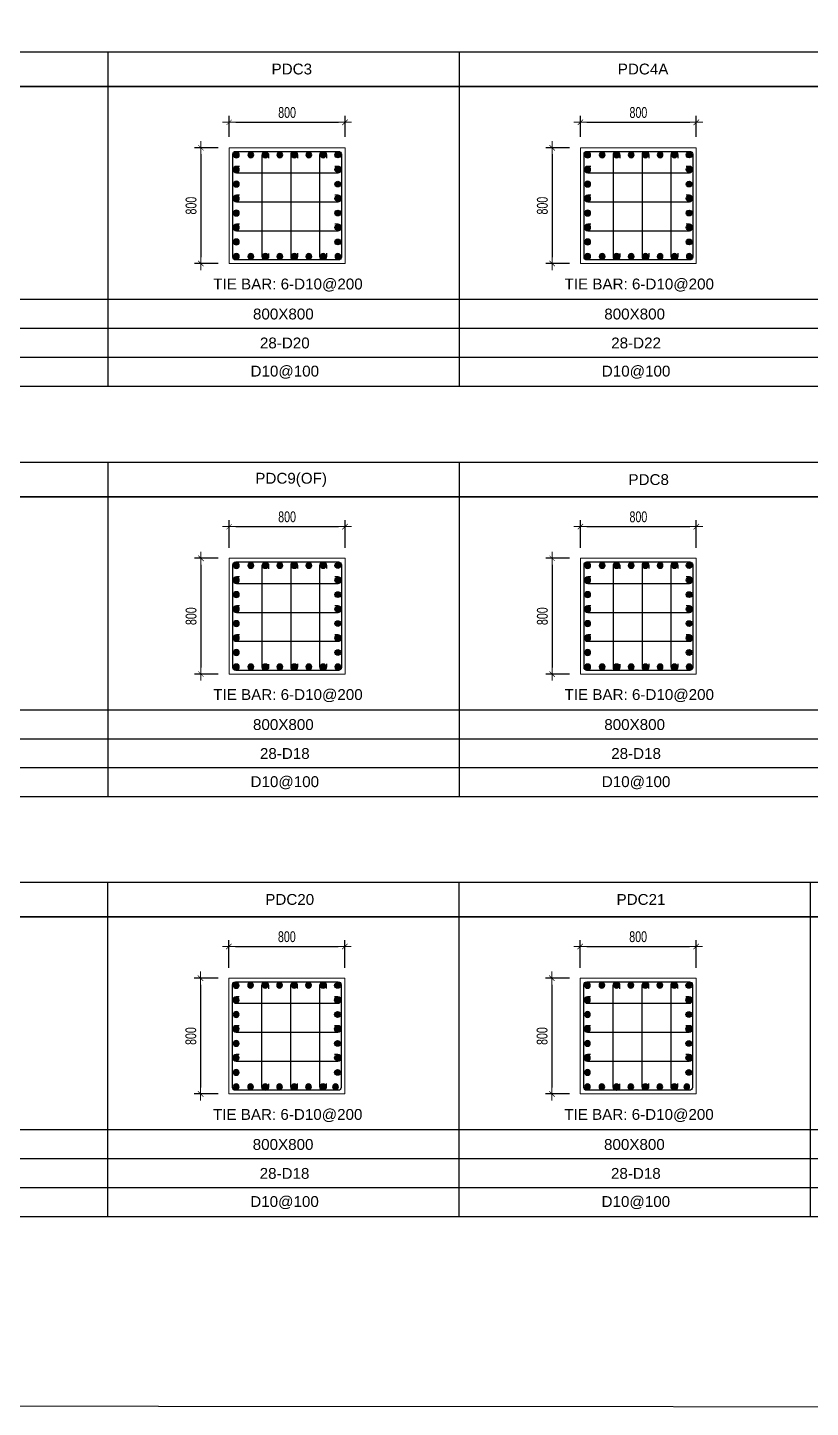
# Model space of a CAD drawing. Header units: millimetres. Extents: x 458085 to 481415, y 87765 to 165974.
# Drawn here: x 464297 to 469703, y 149341 to 158876 of the extents above; entities that cross this region are included whole.
import ezdxf
from ezdxf.enums import TextEntityAlignment as Align

# ---------------------------------------------------------------- set-up
doc = ezdxf.new("R2010")
doc.units = ezdxf.units.MM
doc.linetypes.add('CENTER2', pattern=[1.125, 0.75, -0.125, 0.125, -0.125])
doc.layers.get('Defpoints').update_dxf_attribs({"color": 151, "lineweight": 9})
for name, color, linetype in [('2', 2, 'Continuous'), ('A-ANNO-LEAD', 4, 'Continuous'), ('CEN', 1, 'CENTER2'), ('STL', 3, 'Continuous'), ('TIT1', 3, 'Continuous')]:
    doc.layers.add(name, color=color, linetype=linetype)
doc.layers.add('NDC_S_CONTINUOUS', color=3, linetype='Continuous', lineweight=20)
doc.layers.add('NDC_S_DIM', color=1, linetype='Continuous', lineweight=15)
doc.styles.add('NDC_ARIAL', font='arial.ttf', dxfattribs={"width": 0.85})
doc.styles.add('NDC_DIM', font='', dxfattribs={"width": 0.75})
doc.styles.get('NDC_DIM').set_extended_font_data('Dotum')
doc.dimstyles.new('NDC_dim_30', dxfattribs={"dimscale": 30, "dimtxt": 2.5, "dimasz": 1.5, "dimexe": 1.5, "dimexo": 2.5, "dimgap": 1, "dimtad": 1, "dimdec": 0, "dimzin": 0, "dimdsep": 46, "dimtxsty": 'NDC_DIM', "dimblk": 'DIMMARK', "dimcen": 0.09, "dimdle": 1.2, "dimclrd": 1, "dimclre": 1, "dimclrt": 3, "dimadec": 0, "dimazin": 0, "dimtfac": 1, "dimtdec": 0, "dimtix": 1, "dimtofl": 0, "dimtmove": 0, "dimatfit": 3, "dimfxl": 8, "dimfxlon": 1, "dimtolj": 1, "dimtzin": 0, "dimarcsym": 0})

# ---------------------------------------------------------------- blocks, each defined once
blk = doc.blocks.new('8')
at = {"layer": '2'}
blk.add_hatch(color=256, dxfattribs=at).paths.add_polyline_path([(20, 0, 0.386127), (1.9, 19.9), (-1.9, 19.9, 0.386127), (-20, 0, 1)])
blk.add_circle((0, 0), 20, dxfattribs=at)
blk = doc.blocks.new('5')
at = {"layer": 'CEN', "rotation": 180}
blk.add_blockref('8', (0, 0), dxfattribs=at)
blk = doc.blocks.new('DIMMARK')
at = {"layer": 'NDC_S_DIM', "color": 1}
blk.add_line((-1.5, 0), (1, 0), dxfattribs=at)
at = {"layer": 'NDC_S_DIM', "color": 2, "const_width": 0.1}
blk.add_lwpolyline([(-0.42, -0.42), (0.42, 0.42)], dxfattribs=at)
blk = doc.blocks.new('*D23')
at = {"layer": 'Defpoints', "color": 0, "ltscale": 40, "transparency": 16777216}
for p in [(465689.4, 158045.9), (465494.1, 157245.9), (465689.4, 157245.9)]:
    blk.add_point(p, dxfattribs=at)
at = {"layer": 'NDC_S_DIM', "color": 1, "lineweight": -2, "ltscale": 40, "transparency": 16777216}
for p, q in [((465614.4, 158045.9), (465449.1, 158045.9)), ((465494.1, 158000.9), (465494.1, 157290.9)), ((465614.4, 157245.9), (465449.1, 157245.9))]:
    blk.add_line(p, q, dxfattribs=at)
at = {"layer": 'NDC_S_DIM', "color": 1, "lineweight": -2, "ltscale": 40, "transparency": 16777216, "xscale": 45, "yscale": 45, "zscale": 45}
for p, rotation in [((465494.1, 158045.9), 90), ((465494.1, 157245.9), 270)]:
    blk.add_blockref('DIMMARK', p, dxfattribs=dict(at, rotation=rotation))
at = {"layer": 'NDC_S_DIM', "color": 3, "ltscale": 40, "transparency": 16777216, "insert": (465426.5, 157645.9), "char_height": 75, "attachment_point": 5, "rotation": 90, "style": 'NDC_DIM'}
blk.add_mtext('\\A1;800', dxfattribs=at)
blk = doc.blocks.new('*D24')
at = {"layer": 'Defpoints', "color": 0, "ltscale": 40, "transparency": 16777216}
for p in [(468115.5, 158045.9), (467920.2, 157245.9), (468115.5, 157245.9)]:
    blk.add_point(p, dxfattribs=at)
at = {"layer": 'NDC_S_DIM', "color": 1, "lineweight": -2, "ltscale": 40, "transparency": 16777216}
for p, q in [((468040.5, 158045.9), (467875.2, 158045.9)), ((467920.2, 158000.9), (467920.2, 157290.9)), ((468040.5, 157245.9), (467875.2, 157245.9))]:
    blk.add_line(p, q, dxfattribs=at)
at = {"layer": 'NDC_S_DIM', "color": 1, "lineweight": -2, "ltscale": 40, "transparency": 16777216, "xscale": 45, "yscale": 45, "zscale": 45}
for p, rotation in [((467920.2, 158045.9), 90), ((467920.2, 157245.9), 270)]:
    blk.add_blockref('DIMMARK', p, dxfattribs=dict(at, rotation=rotation))
at = {"layer": 'NDC_S_DIM', "color": 3, "ltscale": 40, "transparency": 16777216, "insert": (467852.6, 157645.9), "char_height": 75, "attachment_point": 5, "rotation": 90, "style": 'NDC_DIM'}
blk.add_mtext('\\A1;800', dxfattribs=at)
blk = doc.blocks.new('*D39')
at = {"layer": 'Defpoints', "color": 0, "ltscale": 40, "transparency": 16777216}
for p in [(466489.4, 155427.5), (465689.4, 155206.1), (466489.4, 155206.1)]:
    blk.add_point(p, dxfattribs=at)
at = {"layer": 'NDC_S_DIM', "color": 1, "lineweight": -2, "ltscale": 40, "transparency": 16777216}
for p, q in [((465689.4, 155281.1), (465689.4, 155472.5)), ((465734.4, 155427.5), (466444.4, 155427.5)), ((466489.4, 155281.1), (466489.4, 155472.5))]:
    blk.add_line(p, q, dxfattribs=at)
at = {"layer": 'NDC_S_DIM', "color": 1, "lineweight": -2, "ltscale": 40, "transparency": 16777216, "xscale": 45, "yscale": 45, "zscale": 45, "rotation": 180}
blk.add_blockref('DIMMARK', (465689.4, 155427.5), dxfattribs=at)
at = {"layer": 'NDC_S_DIM', "color": 1, "lineweight": -2, "ltscale": 40, "transparency": 16777216, "xscale": 45, "yscale": 45, "zscale": 45}
blk.add_blockref('DIMMARK', (466489.4, 155427.5), dxfattribs=at)
at = {"layer": 'NDC_S_DIM', "color": 3, "ltscale": 40, "transparency": 16777216, "insert": (466089.4, 155495.1), "char_height": 75, "attachment_point": 5, "style": 'NDC_DIM'}
blk.add_mtext('\\A1;800', dxfattribs=at)
blk = doc.blocks.new('*D40')
at = {"layer": 'Defpoints', "color": 0, "ltscale": 40, "transparency": 16777216}
for p in [(465689.4, 155208.7), (465494.1, 154408.7), (465689.4, 154408.7)]:
    blk.add_point(p, dxfattribs=at)
at = {"layer": 'NDC_S_DIM', "color": 1, "lineweight": -2, "ltscale": 40, "transparency": 16777216}
for p, q in [((465614.4, 155208.7), (465449.1, 155208.7)), ((465494.1, 155163.7), (465494.1, 154453.7)), ((465614.4, 154408.7), (465449.1, 154408.7))]:
    blk.add_line(p, q, dxfattribs=at)
at = {"layer": 'NDC_S_DIM', "color": 1, "lineweight": -2, "ltscale": 40, "transparency": 16777216, "xscale": 45, "yscale": 45, "zscale": 45}
for p, rotation in [((465494.1, 155208.7), 90), ((465494.1, 154408.7), 270)]:
    blk.add_blockref('DIMMARK', p, dxfattribs=dict(at, rotation=rotation))
at = {"layer": 'NDC_S_DIM', "color": 3, "ltscale": 40, "transparency": 16777216, "insert": (465426.5, 154808.7), "char_height": 75, "attachment_point": 5, "rotation": 90, "style": 'NDC_DIM'}
blk.add_mtext('\\A1;800', dxfattribs=at)
blk = doc.blocks.new('*D43')
at = {"layer": 'Defpoints', "color": 0, "ltscale": 40, "transparency": 16777216}
for p in [(468915.5, 155427.5), (468115.5, 155206.1), (468915.5, 155206.1)]:
    blk.add_point(p, dxfattribs=at)
at = {"layer": 'NDC_S_DIM', "color": 1, "lineweight": -2, "ltscale": 40, "transparency": 16777216}
for p, q in [((468115.5, 155281.1), (468115.5, 155472.5)), ((468160.5, 155427.5), (468870.5, 155427.5)), ((468915.5, 155281.1), (468915.5, 155472.5))]:
    blk.add_line(p, q, dxfattribs=at)
at = {"layer": 'NDC_S_DIM', "color": 1, "lineweight": -2, "ltscale": 40, "transparency": 16777216, "xscale": 45, "yscale": 45, "zscale": 45, "rotation": 180}
blk.add_blockref('DIMMARK', (468115.5, 155427.5), dxfattribs=at)
at = {"layer": 'NDC_S_DIM', "color": 1, "lineweight": -2, "ltscale": 40, "transparency": 16777216, "xscale": 45, "yscale": 45, "zscale": 45}
blk.add_blockref('DIMMARK', (468915.5, 155427.5), dxfattribs=at)
at = {"layer": 'NDC_S_DIM', "color": 3, "ltscale": 40, "transparency": 16777216, "insert": (468515.5, 155495.1), "char_height": 75, "attachment_point": 5, "style": 'NDC_DIM'}
blk.add_mtext('\\A1;800', dxfattribs=at)
blk = doc.blocks.new('*D44')
at = {"layer": 'Defpoints', "color": 0, "ltscale": 40, "transparency": 16777216}
for p in [(468115.5, 155208.7), (467920.2, 154408.7), (468115.5, 154408.7)]:
    blk.add_point(p, dxfattribs=at)
at = {"layer": 'NDC_S_DIM', "color": 1, "lineweight": -2, "ltscale": 40, "transparency": 16777216}
for p, q in [((468040.5, 155208.7), (467875.2, 155208.7)), ((467920.2, 155163.7), (467920.2, 154453.7)), ((468040.5, 154408.7), (467875.2, 154408.7))]:
    blk.add_line(p, q, dxfattribs=at)
at = {"layer": 'NDC_S_DIM', "color": 1, "lineweight": -2, "ltscale": 40, "transparency": 16777216, "xscale": 45, "yscale": 45, "zscale": 45}
for p, rotation in [((467920.2, 155208.7), 90), ((467920.2, 154408.7), 270)]:
    blk.add_blockref('DIMMARK', p, dxfattribs=dict(at, rotation=rotation))
at = {"layer": 'NDC_S_DIM', "color": 3, "ltscale": 40, "transparency": 16777216, "insert": (467852.6, 154808.7), "char_height": 75, "attachment_point": 5, "rotation": 90, "style": 'NDC_DIM'}
blk.add_mtext('\\A1;800', dxfattribs=at)
blk = doc.blocks.new('*D51')
at = {"layer": 'Defpoints', "color": 0, "ltscale": 40, "transparency": 16777216}
for p in [(466487.7, 152526), (465687.7, 152304.6), (466487.7, 152304.6)]:
    blk.add_point(p, dxfattribs=at)
at = {"layer": 'NDC_S_DIM', "color": 1, "lineweight": -2, "ltscale": 40, "transparency": 16777216}
for p, q in [((465687.7, 152379.6), (465687.7, 152571)), ((466487.7, 152379.6), (466487.7, 152571)), ((465732.7, 152526), (466442.7, 152526))]:
    blk.add_line(p, q, dxfattribs=at)
at = {"layer": 'NDC_S_DIM', "color": 1, "lineweight": -2, "ltscale": 40, "transparency": 16777216, "xscale": 45, "yscale": 45, "zscale": 45, "rotation": 180}
blk.add_blockref('DIMMARK', (465687.7, 152526), dxfattribs=at)
at = {"layer": 'NDC_S_DIM', "color": 1, "lineweight": -2, "ltscale": 40, "transparency": 16777216, "xscale": 45, "yscale": 45, "zscale": 45}
blk.add_blockref('DIMMARK', (466487.7, 152526), dxfattribs=at)
at = {"layer": 'NDC_S_DIM', "color": 3, "ltscale": 40, "transparency": 16777216, "insert": (466087.7, 152593.5), "char_height": 75, "attachment_point": 5, "style": 'NDC_DIM'}
blk.add_mtext('\\A1;800', dxfattribs=at)
blk = doc.blocks.new('*D52')
at = {"layer": 'Defpoints', "color": 0, "ltscale": 40, "transparency": 16777216}
for p in [(465687.7, 152307.2), (465492.3, 151507.2), (465687.7, 151507.2)]:
    blk.add_point(p, dxfattribs=at)
at = {"layer": 'NDC_S_DIM', "color": 1, "lineweight": -2, "ltscale": 40, "transparency": 16777216}
for p, q in [((465612.7, 152307.2), (465447.3, 152307.2)), ((465492.3, 152262.2), (465492.3, 151552.2)), ((465612.7, 151507.2), (465447.3, 151507.2))]:
    blk.add_line(p, q, dxfattribs=at)
at = {"layer": 'NDC_S_DIM', "color": 1, "lineweight": -2, "ltscale": 40, "transparency": 16777216, "xscale": 45, "yscale": 45, "zscale": 45}
for p, rotation in [((465492.3, 152307.2), 90), ((465492.3, 151507.2), 270)]:
    blk.add_blockref('DIMMARK', p, dxfattribs=dict(at, rotation=rotation))
at = {"layer": 'NDC_S_DIM', "color": 3, "ltscale": 40, "transparency": 16777216, "insert": (465424.8, 151907.2), "char_height": 75, "attachment_point": 5, "rotation": 90, "style": 'NDC_DIM'}
blk.add_mtext('\\A1;800', dxfattribs=at)
blk = doc.blocks.new('*D55')
at = {"layer": 'Defpoints', "color": 0, "ltscale": 40, "transparency": 16777216}
for p in [(468913.8, 152526), (468113.8, 152304.6), (468913.8, 152304.6)]:
    blk.add_point(p, dxfattribs=at)
at = {"layer": 'NDC_S_DIM', "color": 1, "lineweight": -2, "ltscale": 40, "transparency": 16777216}
for p, q in [((468113.8, 152379.6), (468113.8, 152571)), ((468913.8, 152379.6), (468913.8, 152571)), ((468158.8, 152526), (468868.8, 152526))]:
    blk.add_line(p, q, dxfattribs=at)
at = {"layer": 'NDC_S_DIM', "color": 1, "lineweight": -2, "ltscale": 40, "transparency": 16777216, "xscale": 45, "yscale": 45, "zscale": 45, "rotation": 180}
blk.add_blockref('DIMMARK', (468113.8, 152526), dxfattribs=at)
at = {"layer": 'NDC_S_DIM', "color": 1, "lineweight": -2, "ltscale": 40, "transparency": 16777216, "xscale": 45, "yscale": 45, "zscale": 45}
blk.add_blockref('DIMMARK', (468913.8, 152526), dxfattribs=at)
at = {"layer": 'NDC_S_DIM', "color": 3, "ltscale": 40, "transparency": 16777216, "insert": (468513.8, 152593.5), "char_height": 75, "attachment_point": 5, "style": 'NDC_DIM'}
blk.add_mtext('\\A1;800', dxfattribs=at)
blk = doc.blocks.new('*D56')
at = {"layer": 'Defpoints', "color": 0, "ltscale": 40, "transparency": 16777216}
for p in [(468113.8, 152307.2), (467918.4, 151507.2), (468113.8, 151507.2)]:
    blk.add_point(p, dxfattribs=at)
at = {"layer": 'NDC_S_DIM', "color": 1, "lineweight": -2, "ltscale": 40, "transparency": 16777216}
for p, q in [((468038.8, 152307.2), (467873.4, 152307.2)), ((467918.4, 152262.2), (467918.4, 151552.2)), ((468038.8, 151507.2), (467873.4, 151507.2))]:
    blk.add_line(p, q, dxfattribs=at)
at = {"layer": 'NDC_S_DIM', "color": 1, "lineweight": -2, "ltscale": 40, "transparency": 16777216, "xscale": 45, "yscale": 45, "zscale": 45}
for p, rotation in [((467918.4, 152307.2), 90), ((467918.4, 151507.2), 270)]:
    blk.add_blockref('DIMMARK', p, dxfattribs=dict(at, rotation=rotation))
at = {"layer": 'NDC_S_DIM', "color": 3, "ltscale": 40, "transparency": 16777216, "insert": (467850.9, 151907.2), "char_height": 75, "attachment_point": 5, "rotation": 90, "style": 'NDC_DIM'}
blk.add_mtext('\\A1;800', dxfattribs=at)
blk = doc.blocks.new('*D315')
at = {"layer": 'Defpoints', "color": 0, "ltscale": 40, "transparency": 16777216}
for p in [(466489.4, 158221.7), (465689.4, 158045.9), (466489.4, 158045.9)]:
    blk.add_point(p, dxfattribs=at)
at = {"layer": 'NDC_S_DIM', "color": 1, "lineweight": -2, "ltscale": 40, "transparency": 16777216}
for p, q in [((465689.4, 158120.9), (465689.4, 158266.7)), ((465734.4, 158221.7), (466444.4, 158221.7)), ((466489.4, 158120.9), (466489.4, 158266.7))]:
    blk.add_line(p, q, dxfattribs=at)
at = {"layer": 'NDC_S_DIM', "color": 1, "lineweight": -2, "ltscale": 40, "transparency": 16777216, "xscale": 45, "yscale": 45, "zscale": 45, "rotation": 180}
blk.add_blockref('DIMMARK', (465689.4, 158221.7), dxfattribs=at)
at = {"layer": 'NDC_S_DIM', "color": 1, "lineweight": -2, "ltscale": 40, "transparency": 16777216, "xscale": 45, "yscale": 45, "zscale": 45}
blk.add_blockref('DIMMARK', (466489.4, 158221.7), dxfattribs=at)
at = {"layer": 'NDC_S_DIM', "color": 3, "ltscale": 40, "transparency": 16777216, "insert": (466089.4, 158289.2), "char_height": 75, "attachment_point": 5, "style": 'NDC_DIM'}
blk.add_mtext('\\A1;800', dxfattribs=at)
blk = doc.blocks.new('*D316')
at = {"layer": 'Defpoints', "color": 0, "ltscale": 40, "transparency": 16777216}
for p in [(468915.5, 158221.7), (468115.5, 158045.9), (468915.5, 158045.9)]:
    blk.add_point(p, dxfattribs=at)
at = {"layer": 'NDC_S_DIM', "color": 1, "lineweight": -2, "ltscale": 40, "transparency": 16777216}
for p, q in [((468115.5, 158120.9), (468115.5, 158266.7)), ((468160.5, 158221.7), (468870.5, 158221.7)), ((468915.5, 158120.9), (468915.5, 158266.7))]:
    blk.add_line(p, q, dxfattribs=at)
at = {"layer": 'NDC_S_DIM', "color": 1, "lineweight": -2, "ltscale": 40, "transparency": 16777216, "xscale": 45, "yscale": 45, "zscale": 45, "rotation": 180}
blk.add_blockref('DIMMARK', (468115.5, 158221.7), dxfattribs=at)
at = {"layer": 'NDC_S_DIM', "color": 1, "lineweight": -2, "ltscale": 40, "transparency": 16777216, "xscale": 45, "yscale": 45, "zscale": 45}
blk.add_blockref('DIMMARK', (468915.5, 158221.7), dxfattribs=at)
at = {"layer": 'NDC_S_DIM', "color": 3, "ltscale": 40, "transparency": 16777216, "insert": (468515.5, 158289.2), "char_height": 75, "attachment_point": 5, "style": 'NDC_DIM'}
blk.add_mtext('\\A1;800', dxfattribs=at)

msp = doc.modelspace()

# ---------------------------------------------------------------- linework, layer by layer
at = {"layer": '2', "lineweight": -2, "ltscale": 1000}
for points in [[(466464.4, 158000.9), (466464.4, 157290.9, -0.414214), (466444.4, 157270.9), (465734.4, 157270.9, -0.414214), (465714.4, 157290.9), (465714.4, 158000.9, -0.414214), (465734.4, 158020.9), (466444.4, 158020.9, -0.414214)], [(468890.5, 158000.9), (468890.5, 157290.9, -0.414214), (468870.5, 157270.9), (468160.5, 157270.9, -0.414214), (468140.5, 157290.9), (468140.5, 158000.9, -0.414214), (468160.5, 158020.9), (468870.5, 158020.9, -0.414214)], [(466464.4, 155163.7), (466464.4, 154453.7, -0.414214), (466444.4, 154433.7), (465734.4, 154433.7, -0.414214), (465714.4, 154453.7), (465714.4, 155163.7, -0.414214), (465734.4, 155183.7), (466444.4, 155183.7, -0.414214)], [(468890.5, 155163.7), (468890.5, 154453.7, -0.414214), (468870.5, 154433.7), (468160.5, 154433.7, -0.414214), (468140.5, 154453.7), (468140.5, 155163.7, -0.414214), (468160.5, 155183.7), (468870.5, 155183.7, -0.414214)], [(466462.7, 152262.2), (466462.7, 151552.2, -0.414214), (466442.7, 151532.2), (465732.7, 151532.2, -0.414214), (465712.7, 151552.2), (465712.7, 152262.2, -0.414214), (465732.7, 152282.2), (466442.7, 152282.2, -0.414214)], [(468888.8, 152262.2), (468888.8, 151552.2, -0.414214), (468868.8, 151532.2), (468158.8, 151532.2, -0.414214), (468138.8, 151552.2), (468138.8, 152262.2, -0.414214), (468158.8, 152282.2), (468868.8, 152282.2, -0.414214)]]:
    msp.add_lwpolyline(points, format="xyb", close=True, dxfattribs=at)
at = {"layer": '2'}
for points in [[(465961.7, 157315.5), (465961.7, 157293.4, -1), (465916.7, 157293.4), (465916.7, 157995.4, -1), (465961.7, 157995.4), (465961.7, 157973.3)], [(466161.7, 157317), (466161.7, 157294.9, -1), (466116.7, 157294.9), (466116.7, 157996.9, -1), (466161.7, 157996.9), (466161.7, 157974.7)], [(466361.7, 157317), (466361.7, 157294.9, -1), (466316.7, 157294.9), (466316.7, 157996.9, -1), (466361.7, 157996.9), (466361.7, 157974.7)], [(468387.8, 157315.5), (468387.8, 157293.4, -1), (468342.8, 157293.4), (468342.8, 157995.4, -1), (468387.8, 157995.4), (468387.8, 157973.3)], [(468587.8, 157317), (468587.8, 157294.9, -1), (468542.8, 157294.9), (468542.8, 157996.9, -1), (468587.8, 157996.9), (468587.8, 157974.7)], [(468787.8, 157317), (468787.8, 157294.9, -1), (468742.8, 157294.9), (468742.8, 157996.9, -1), (468787.8, 157996.9), (468787.8, 157974.7)], [(465761.4, 157917.4), (465739.2, 157917.4, 1), (465739.2, 157872.4), (466441.3, 157872.4, 1), (466441.3, 157917.4), (466419.1, 157917.4)], [(468187.4, 157917.4), (468165.3, 157917.4, 1), (468165.3, 157872.4), (468867.4, 157872.4, 1), (468867.4, 157917.4), (468845.2, 157917.4)], [(465761.4, 157717.4), (465739.2, 157717.4, 1), (465739.2, 157672.4), (466441.3, 157672.4, 1), (466441.3, 157717.4), (466419.1, 157717.4)], [(468187.4, 157717.4), (468165.3, 157717.4, 1), (468165.3, 157672.4), (468867.4, 157672.4, 1), (468867.4, 157717.4), (468845.2, 157717.4)], [(465761.4, 157517.4), (465739.2, 157517.4, 1), (465739.2, 157472.4), (466441.3, 157472.4, 1), (466441.3, 157517.4), (466419.1, 157517.4)], [(468187.4, 157517.4), (468165.3, 157517.4, 1), (468165.3, 157472.4), (468867.4, 157472.4, 1), (468867.4, 157517.4), (468845.2, 157517.4)], [(465961.7, 154478.3), (465961.7, 154456.2, -1), (465916.7, 154456.2), (465916.7, 155158.2, -1), (465961.7, 155158.2), (465961.7, 155136.1)], [(466161.7, 154479.8), (466161.7, 154457.7, -1), (466116.7, 154457.7), (466116.7, 155159.7, -1), (466161.7, 155159.7), (466161.7, 155137.5)], [(466361.7, 154479.8), (466361.7, 154457.7, -1), (466316.7, 154457.7), (466316.7, 155159.7, -1), (466361.7, 155159.7), (466361.7, 155137.5)], [(468387.8, 154478.3), (468387.8, 154456.2, -1), (468342.8, 154456.2), (468342.8, 155158.2, -1), (468387.8, 155158.2), (468387.8, 155136.1)], [(468587.8, 154479.8), (468587.8, 154457.7, -1), (468542.8, 154457.7), (468542.8, 155159.7, -1), (468587.8, 155159.7), (468587.8, 155137.5)], [(468787.8, 154479.8), (468787.8, 154457.7, -1), (468742.8, 154457.7), (468742.8, 155159.7, -1), (468787.8, 155159.7), (468787.8, 155137.5)], [(465761.4, 155080.2), (465739.2, 155080.2, 1), (465739.2, 155035.2), (466441.3, 155035.2, 1), (466441.3, 155080.2), (466419.1, 155080.2)], [(468187.4, 155080.2), (468165.3, 155080.2, 1), (468165.3, 155035.2), (468867.4, 155035.2, 1), (468867.4, 155080.2), (468845.2, 155080.2)], [(465761.4, 154880.2), (465739.2, 154880.2, 1), (465739.2, 154835.2), (466441.3, 154835.2, 1), (466441.3, 154880.2), (466419.1, 154880.2)], [(468187.4, 154880.2), (468165.3, 154880.2, 1), (468165.3, 154835.2), (468867.4, 154835.2, 1), (468867.4, 154880.2), (468845.2, 154880.2)], [(465761.4, 154680.2), (465739.2, 154680.2, 1), (465739.2, 154635.2), (466441.3, 154635.2, 1), (466441.3, 154680.2), (466419.1, 154680.2)], [(468187.4, 154680.2), (468165.3, 154680.2, 1), (468165.3, 154635.2), (468867.4, 154635.2, 1), (468867.4, 154680.2), (468845.2, 154680.2)], [(465960, 151576.8), (465960, 151554.6, -1), (465915, 151554.6), (465915, 152256.7, -1), (465960, 152256.7), (465960, 152234.5)], [(466160, 151578.3), (466160, 151556.1, -1), (466115, 151556.1), (466115, 152258.1, -1), (466160, 152258.1), (466160, 152236)], [(466360, 151578.3), (466360, 151556.1, -1), (466315, 151556.1), (466315, 152258.1, -1), (466360, 152258.1), (466360, 152236)], [(468386.1, 151576.8), (468386.1, 151554.6, -1), (468341.1, 151554.6), (468341.1, 152256.7, -1), (468386.1, 152256.7), (468386.1, 152234.5)], [(468586.1, 151578.3), (468586.1, 151556.1, -1), (468541.1, 151556.1), (468541.1, 152258.1, -1), (468586.1, 152258.1), (468586.1, 152236)], [(468786.1, 151578.3), (468786.1, 151556.1, -1), (468741.1, 151556.1), (468741.1, 152258.1, -1), (468786.1, 152258.1), (468786.1, 152236)], [(465759.6, 152178.7), (465737.5, 152178.7, 1), (465737.5, 152133.7), (466439.5, 152133.7, 1), (466439.5, 152178.7), (466417.4, 152178.7)], [(468185.7, 152178.7), (468163.6, 152178.7, 1), (468163.6, 152133.7), (468865.6, 152133.7, 1), (468865.6, 152178.7), (468843.5, 152178.7)], [(465759.6, 151978.7), (465737.5, 151978.7, 1), (465737.5, 151933.7), (466439.5, 151933.7, 1), (466439.5, 151978.7), (466417.4, 151978.7)], [(468185.7, 151978.7), (468163.6, 151978.7, 1), (468163.6, 151933.7), (468865.6, 151933.7, 1), (468865.6, 151978.7), (468843.5, 151978.7)], [(465759.6, 151778.7), (465737.5, 151778.7, 1), (465737.5, 151733.7), (466439.5, 151733.7, 1), (466439.5, 151778.7), (466417.4, 151778.7)], [(468185.7, 151778.7), (468163.6, 151778.7, 1), (468163.6, 151733.7), (468865.6, 151733.7, 1), (468865.6, 151778.7), (468843.5, 151778.7)]]:
    msp.add_lwpolyline(points, format="xyb", dxfattribs=at)
at = {"layer": 'A-ANNO-LEAD'}
msp.add_lwpolyline([(458087.5, 149354.1), (479422.5, 149341), (479422.5, 165961), (458087.5, 165974.1)], close=True, dxfattribs=at)
at = {"layer": 'NDC_S_CONTINUOUS', "ltscale": 70}
for points in [[(466489.4, 158045.9), (466489.4, 157245.9), (465689.4, 157245.9), (465689.4, 158045.9), (466489.4, 158045.9)], [(468915.5, 158045.9), (468915.5, 157245.9), (468115.5, 157245.9), (468115.5, 158045.9), (468915.5, 158045.9)], [(466489.4, 155208.7), (466489.4, 154408.7), (465689.4, 154408.7), (465689.4, 155208.7), (466489.4, 155208.7)], [(468915.5, 155208.7), (468915.5, 154408.7), (468115.5, 154408.7), (468115.5, 155208.7), (468915.5, 155208.7)], [(466487.7, 152307.2), (466487.7, 151507.2), (465687.7, 151507.2), (465687.7, 152307.2), (466487.7, 152307.2)], [(468913.8, 152307.2), (468913.8, 151507.2), (468113.8, 151507.2), (468113.8, 152307.2), (468913.8, 152307.2)]]:
    msp.add_lwpolyline(points, dxfattribs=at)
at = {"layer": 'TIT1', "color": 2}
for p, q in [((458715.9, 158709.9), (479422.5, 158709.9)), ((458715.9, 155872.7), (479423.2, 155872.7)), ((458714.2, 152971.2), (479422.5, 152971.2))]:
    msp.add_line(p, q, dxfattribs=at)
at = {"layer": 'TIT1'}
for p, q in [((464852.1, 158709.9), (464852.1, 156397.1)), ((467278.2, 158709.9), (467278.2, 156397.1)), ((458715.9, 158469.9), (479422.5, 158469.9)), ((479420.8, 158469.9), (458715.9, 158469.9)), ((479422.5, 156397.1), (458715.9, 156397.1)), ((464852.1, 155872.7), (464852.1, 153559.9)), ((467278.2, 155872.7), (467278.2, 153559.9)), ((458715.9, 155632.7), (479423.2, 155632.7)), ((479421.4, 155632.7), (458715.9, 155632.7)), ((479422.5, 153559.9), (458715.9, 153559.9)), ((464850.3, 152971.2), (464850.3, 150658.3)), ((467276.4, 152971.2), (467276.4, 150658.3)), ((469702.5, 152971.2), (469702.5, 150658.3)), ((458714.2, 152731.2), (479422.5, 152731.2)), ((479420.8, 152731.2), (458714.2, 152731.2)), ((479420.8, 150658.3), (458714.2, 150658.3))]:
    msp.add_line(p, q, dxfattribs=at)
at = {"layer": 'TIT1', "color": 8}
for p, q in [((479423, 156997.1), (458715.9, 156997.1)), ((479423, 156797.1), (458715.9, 156797.1)), ((479423, 156597.1), (458715.9, 156597.1)), ((479423, 156397.1), (459145.1, 156397.1)), ((479423, 154159.9), (458715.9, 154159.9)), ((479423, 153959.9), (458715.9, 153959.9)), ((479423, 153759.9), (458715.9, 153759.9)), ((479423, 153559.9), (459145.1, 153559.9)), ((479421.3, 151258.3), (458714.2, 151258.3)), ((479421.3, 151058.3), (458714.2, 151058.3)), ((479421.3, 150858.3), (458714.2, 150858.3)), ((479421.3, 150658.3), (459143.4, 150658.3))]:
    msp.add_line(p, q, dxfattribs=at)

# ---------------------------------------------------------------- block references
at = {"layer": 'STL', "xscale": -1}
for p in [(465739.2, 157995.9), (468165.3, 157995.9), (465739.2, 157894.9), (468165.3, 157894.9), (465739.2, 157794.9), (468165.3, 157794.9), (465739.2, 157694.9), (468165.3, 157694.9), (465739.2, 157594.9), (468165.3, 157594.9), (465739.2, 157494.9), (468165.3, 157494.9), (465739.2, 157394.9), (468165.3, 157394.9), (465739.2, 157294.9), (468165.3, 157294.9), (465739.2, 155158.7), (468165.3, 155158.7), (465739.2, 155057.7), (468165.3, 155057.7), (465739.2, 154957.7), (468165.3, 154957.7), (465739.2, 154857.7), (468165.3, 154857.7), (465739.2, 154757.7), (468165.3, 154757.7), (465739.2, 154657.7), (468165.3, 154657.7), (465739.2, 154557.7), (468165.3, 154557.7), (465739.2, 154457.7), (468165.3, 154457.7), (465737.5, 152257.2), (468163.6, 152257.2), (465737.5, 152156.2), (468163.6, 152156.2), (465737.5, 152056.2), (468163.6, 152056.2), (465737.5, 151956.2), (468163.6, 151956.2), (465737.5, 151856.2), (468163.6, 151856.2), (465737.5, 151756.2), (468163.6, 151756.2), (465737.5, 151656.2), (468163.6, 151656.2), (465737.5, 151556.2), (468163.6, 151556.2)]:
    msp.add_blockref('5', p, dxfattribs=at)
at = {"layer": 'STL', "xscale": -1, "rotation": 270}
for p in [(465839.2, 157996.9), (465939.2, 157996.9), (466039.2, 157996.9), (466139.2, 157996.9), (466239.2, 157996.9), (466339.2, 157996.9), (468265.3, 157996.9), (468365.3, 157996.9), (468465.3, 157996.9), (468565.3, 157996.9), (468665.3, 157996.9), (468765.3, 157996.9), (465739.2, 157294.9), (465839.2, 157294.9), (465939.2, 157294.9), (466039.2, 157294.9), (466139.2, 157294.9), (466239.2, 157294.9), (466339.2, 157294.9), (466440.6, 157294.9), (468165.3, 157294.9), (468265.3, 157294.9), (468365.3, 157294.9), (468465.3, 157294.9), (468565.3, 157294.9), (468665.3, 157294.9), (468765.3, 157294.9), (468866.7, 157294.9), (465839.2, 155159.7), (465939.2, 155159.7), (466039.2, 155159.7), (466139.2, 155159.7), (466239.2, 155159.7), (466339.2, 155159.7), (468265.3, 155159.7), (468365.3, 155159.7), (468465.3, 155159.7), (468565.3, 155159.7), (468665.3, 155159.7), (468765.3, 155159.7), (465739.2, 154457.7), (465839.2, 154457.7), (465939.2, 154457.7), (466039.2, 154457.7), (466139.2, 154457.7), (466239.2, 154457.7), (466339.2, 154457.7), (466439.6, 154457.7), (468165.3, 154457.7), (468265.3, 154457.7), (468365.3, 154457.7), (468465.3, 154457.7), (468565.3, 154457.7), (468665.3, 154457.7), (468765.3, 154457.7), (468865.7, 154457.7), (465837.5, 152258.1), (465937.5, 152258.1), (466037.5, 152258.1), (466137.5, 152258.1), (466237.5, 152258.1), (466337.5, 152258.1), (468263.6, 152258.1), (468363.6, 152258.1), (468463.6, 152258.1), (468563.6, 152258.1), (468663.6, 152258.1), (468763.6, 152258.1), (465737.5, 151556.2), (465837.5, 151556.2), (465937.5, 151556.2), (466037.5, 151556.2), (466137.5, 151556.2), (466237.5, 151556.2), (466337.5, 151556.2), (466423.4, 151556.2), (468163.6, 151556.2), (468263.6, 151556.2), (468363.6, 151556.2), (468463.6, 151556.2), (468563.6, 151556.2), (468663.6, 151556.2), (468763.6, 151556.2), (468849.5, 151556.2)]:
    msp.add_blockref('5', p, dxfattribs=at)
at = {"layer": 'STL'}
for p in [(466439.7, 157995.9), (468865.8, 157995.9), (466439.7, 157894.9), (468865.8, 157894.9), (466439.7, 157794.9), (468865.8, 157794.9), (466439.7, 157694.9), (468865.8, 157694.9), (466439.7, 157594.9), (468865.8, 157594.9), (466439.7, 157494.9), (468865.8, 157494.9), (466439.7, 157394.9), (468865.8, 157394.9), (466439.7, 155158.7), (468865.8, 155158.7), (466439.7, 155057.7), (468865.8, 155057.7), (466439.7, 154957.7), (468865.8, 154957.7), (466439.7, 154857.7), (468865.8, 154857.7), (466439.7, 154757.7), (468865.8, 154757.7), (466439.7, 154657.7), (468865.8, 154657.7), (466439.7, 154557.7), (468865.8, 154557.7), (466437.9, 152257.2), (468864, 152257.2), (466437.9, 152156.2), (468864, 152156.2), (466437.9, 152056.2), (468864, 152056.2), (466437.9, 151956.2), (468864, 151956.2), (466437.9, 151856.2), (468864, 151856.2), (466437.9, 151756.2), (468864, 151756.2), (466437.9, 151656.2), (468864, 151656.2)]:
    msp.add_blockref('5', p, dxfattribs=at)

# ---------------------------------------------------------------- texts
at = {"layer": 'TIT1', "color": 2, "style": 'NDC_ARIAL'}
for s, p in [('PDC3', (466122, 158589.9)), ('PDC4A', (468548.1, 158589.9)), ('PDC9(OF)', (466117.3, 155752.7)), ('PDC8', (468586.8, 155752.7)), ('PDC20', (466107.5, 152851.2)), ('PDC21', (468533.6, 152851.2))]:
    msp.add_text(s, height=75, dxfattribs=at).set_placement(p, align=Align.MIDDLE)
at = {"layer": 'TIT1', "style": 'NDC_ARIAL'}
for s, p in [('TIE BAR: 6-D10@200', (466095.4, 157098.8)), ('TIE BAR: 6-D10@200', (468521.5, 157098.8)), ('800X800', (466063.6, 156896.9)), ('800X800', (468489.7, 156896.9)), ('28-D20', (466073.6, 156696.9)), ('28-D22', (468499.7, 156696.9)), ('D10@100', (466073.6, 156496.9)), ('D10@100', (468499.7, 156496.9)), ('TIE BAR: 6-D10@200', (466095.4, 154261.6)), ('TIE BAR: 6-D10@200', (468521.5, 154261.6)), ('800X800', (466063.6, 154059.7)), ('800X800', (468489.7, 154059.7)), ('28-D18', (466073.6, 153859.7)), ('28-D18', (468499.7, 153859.7)), ('D10@100', (466073.6, 153659.7)), ('D10@100', (468499.7, 153659.7)), ('TIE BAR: 6-D10@200', (466093.6, 151360)), ('TIE BAR: 6-D10@200', (468519.7, 151360)), ('800X800', (466061.8, 151158.1)), ('800X800', (468487.9, 151158.1)), ('28-D18', (466071.9, 150958.1)), ('28-D18', (468498, 150958.1)), ('D10@100', (466071.9, 150758.1)), ('D10@100', (468498, 150758.1))]:
    msp.add_text(s, height=75, dxfattribs=at).set_placement(p, align=Align.MIDDLE)

# ---------------------------------------------------------------- dimensions: what is measured, and where the dimension line sits
at = {"layer": 'NDC_S_DIM', "ltscale": 40}
for base, p1, p2, picture, middle in [((466489.4, 158221.7), (465689.4, 158045.9), (466489.4, 158045.9), '*D315', (466089.4, 158289.2)), ((468915.5, 158221.7), (468115.5, 158045.9), (468915.5, 158045.9), '*D316', (468515.5, 158289.2)), ((466489.4, 155427.5), (465689.4, 155206.1), (466489.4, 155206.1), '*D39', (466089.4, 155495.1)), ((468915.5, 155427.5), (468115.5, 155206.1), (468915.5, 155206.1), '*D43', (468515.5, 155495.1)), ((466487.7, 152526), (465687.7, 152304.6), (466487.7, 152304.6), '*D51', (466087.7, 152593.5)), ((468913.8, 152526), (468113.8, 152304.6), (468913.8, 152304.6), '*D55', (468513.8, 152593.5))]:
    dim = msp.add_linear_dim(base=base, p1=p1, p2=p2, dimstyle='NDC_dim_30', dxfattribs=at)
    dim.commit()
    dim.dimension.update_dxf_attribs({"geometry": picture, "text_midpoint": middle})
for base, p1, p2, picture, middle in [((465494.1, 157245.9), (465689.4, 158045.9), (465689.4, 157245.9), '*D23', (465426.5, 157645.9)), ((467920.2, 157245.9), (468115.5, 158045.9), (468115.5, 157245.9), '*D24', (467852.6, 157645.9)), ((465494.1, 154408.7), (465689.4, 155208.7), (465689.4, 154408.7), '*D40', (465426.5, 154808.7)), ((467920.2, 154408.7), (468115.5, 155208.7), (468115.5, 154408.7), '*D44', (467852.6, 154808.7)), ((465492.3, 151507.2), (465687.7, 152307.2), (465687.7, 151507.2), '*D52', (465424.8, 151907.2)), ((467918.4, 151507.2), (468113.8, 152307.2), (468113.8, 151507.2), '*D56', (467850.9, 151907.2))]:
    dim = msp.add_linear_dim(base=base, p1=p1, p2=p2, angle=90, dimstyle='NDC_dim_30', dxfattribs=at)
    dim.commit()
    dim.dimension.update_dxf_attribs({"geometry": picture, "text_midpoint": middle})

doc.saveas('drawing.dxf')
